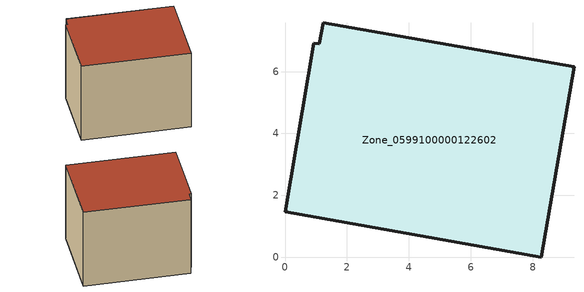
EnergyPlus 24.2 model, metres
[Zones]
Zone_0599100000122602
 floor ground (C_G): 1.1,6.9 1.23,7.58 9.33,6.16 8.28,0 0,1.47 0.93,6.91 z0
 wall outside (C_F): 8.28,0 9.33,6.16 1.23,7.58 1.1,6.9 0.93,6.91 0,1.47 8.28,0 z0:6.76
 roof outside (C_R): 1.23,7.58 1.1,6.9 0.93,6.91 0,1.47 8.28,0 9.33,6.16 z6.76
[BUILDING]
Pand.0599100000122602: North Axis=0; Terrain=City; Loads Convergence Tolerance Value=0.04; Temperature Convergence Tolerance Value=0.4; Solar Distribution=FullExterior; Maximum Number of Warmup Days=25; Minimum Number of Warmup Days=1
[Site:Location]
Rotterdam.The.Hague.AP_ZH_NLD Design_Conditions: Latitude=51.96; Longitude=4.45; Time Zone=1; Elevation=-4.5
[SITE:GROUNDTEMPERATURE:BUILDINGSURFACE]
18, 18, 18, 18, 18, 18, 18, 18, 18, 18, 18, 18
[MATERIAL] Thermal Absorptance=0.9; Solar Absorptance=0.7; Visible Absorptance=0.7
Name | Roughness | Thickness | Conductivity | Density | Specific Heat
G.TI.1946-1964 | MediumSmooth | 0.15 | 1 | 540 | 1210
F.TI.1946-1964 | Rough | 0.3 | 0.857143 | 1920 | 840
R.TI.1946-1964 | MediumRough | 0.2 | 0.277778 | 1500 | 1000
[CONSTRUCTION]
C_G: G.TI.1946-1964
C_F: F.TI.1946-1964
C_R: R.TI.1946-1964
[ZONE]
Zone_0599100000122602: Type=1; Multiplier=1; Ceiling Height=Autocalculate; Volume=Autocalculate; Floor Area=autocalculate; Part of Total Floor Area=Yes
[ZONEINFILTRATION:DESIGNFLOWRATE]
Infil_Zone_0599100000122602: Zone or ZoneList or Space or SpaceList=Zone_0599100000122602; Schedule=AlwaysOn; Design Flow Rate Calculation Method=Flow/Area; Flow Rate per Floor Area=0.003; Constant Term Coefficient=1; Temperature Term Coefficient=0; Velocity Term Coefficient=0; Velocity Squared Term Coefficient=0
[HVACTEMPLATE:ZONE:IDEALLOADSAIRSYSTEM]
Zone_0599100000122602: Maximum Heating Supply Air Temperature=50; Minimum Cooling Supply Air Temperature=13; Maximum Heating Supply Air Humidity Ratio=0.0156; Minimum Cooling Supply Air Humidity Ratio=0.0077; Heating Limit=NoLimit; Cooling Limit=NoLimit; Dehumidification Control Type=ConstantSensibleHeatRatio; Cooling Sensible Heat Ratio=0.7; Dehumidification Setpoint=60; Humidification Control Type=None; Humidification Setpoint=30; Outdoor Air Method=None; Outdoor Air Flow Rate per Person=0.00944; Outdoor Air Flow Rate per Zone Floor Area=0; Outdoor Air Flow Rate per Zone=0; Demand Controlled Ventilation Type=None; Outdoor Air Economizer Type=NoEconomizer; Heat Recovery Type=None; Sensible Heat Recovery Effectiveness=0.7; Latent Heat Recovery Effectiveness=0.65
[ZONECONTROL:THERMOSTAT]
ThermostatControl_Zone_0599100000122602: Zone or ZoneList=Zone_0599100000122602; Control Type Schedule=DualSetpointControlType; Control 1=Thermostat_Zone_0599100000122602; Temperature Difference Between Cutout And Setpoint=0
[THERMOSTATSETPOINT:DUALSETPOINT]
Thermostat_Zone_0599100000122602: Heating Setpoint Temperature Schedule=HeatingSetpoint_Zone_0599100000122602; Cooling Setpoint Temperature Schedule=CoolingSetpoint_Zone_0599100000122602
[SCHEDULE:COMPACT]
HeatingSetpoint_Zone_0599100000122602: Through: 12/31, For: AllDays, Until: 24:00, 21
CoolingSetpoint_Zone_0599100000122602: Through: 12/31, For: AllDays, Until: 24:00, 24
DualSetpointControlType: Through: 12/31, For: AllDays, Until: 24:00, 4
AlwaysOn: Through: 12/31, For: AllDays, Until: 24:00, 1
